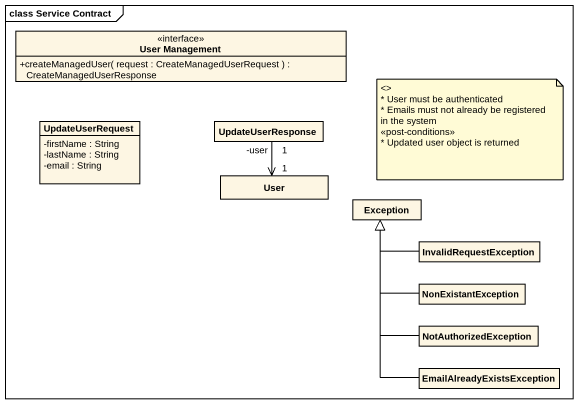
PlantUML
@startuml
mainframe class Service Contract
hide circle
hide empty members
skinparam classAttributeIconSize 0
interface "User Management" as User_Management {
  +createManagedUser( request : CreateManagedUserRequest ) : CreateManagedUserResponse
}
class UpdateUserRequest {
  -firstName : String
  -lastName : String
  -email : String
}
class UpdateUserResponse
class User
class "Exception" as Exception_
class InvalidRequestException
class NonExistantException
class NotAuthorizedException
class EmailAlreadyExistsException
UpdateUserResponse "1\n-user" --> "1" User
InvalidRequestException -left-|> Exception_
NonExistantException -up-|> Exception_
NotAuthorizedException -up-|> Exception_
EmailAlreadyExistsException -up-|> Exception_
note as N1
  <>
  * User must be authenticated
  * Emails must not already be registered
  in the system
  <<post-conditions>>
  * Updated user object is returned
end note
@enduml
